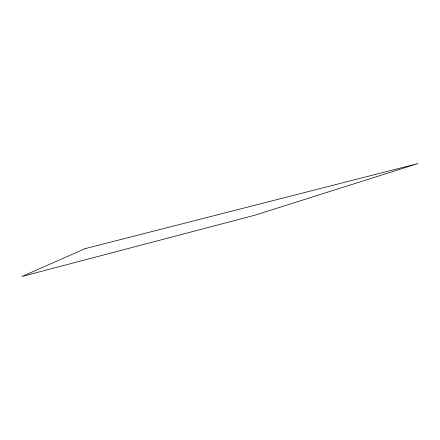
<?xml version="1.0" encoding="UTF-8"?>
<svg xmlns="http://www.w3.org/2000/svg" width="440" height="440" viewBox="0 0 440 440"><rect width="100%" height="100%" fill="white"/><g stroke="black" fill="none" stroke-linecap="round" stroke-linejoin="round"><path stroke-width="0.66" d="M85.118 248.644L22 276.452L254.81 215.232L418 163.548L85.118 248.644"/></g></svg>
